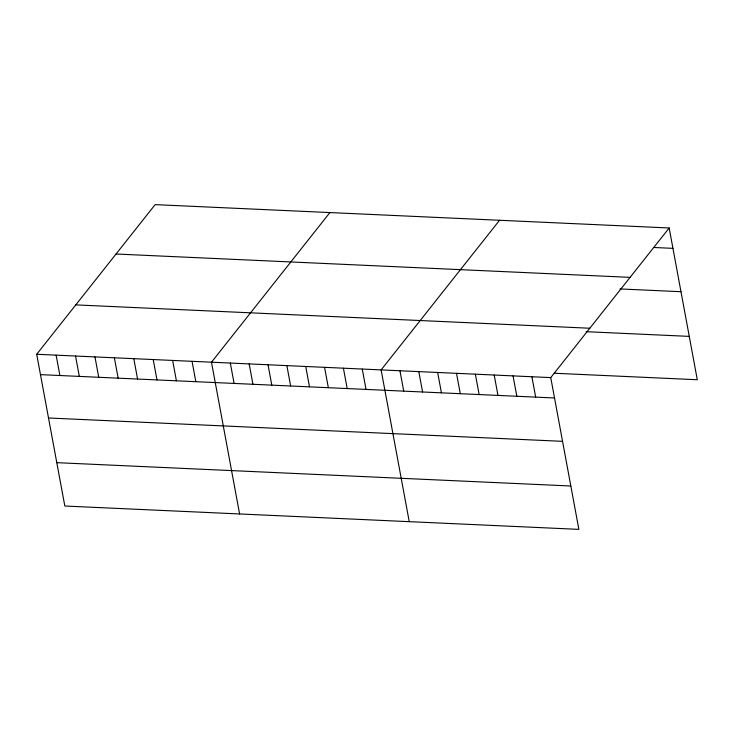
<?xml version="1.0" encoding="UTF-8"?>
<svg xmlns="http://www.w3.org/2000/svg" width="734" height="734" viewBox="0 0 734 734"><rect width="100%" height="100%" fill="white"/><g stroke="black" fill="none" stroke-linecap="round" stroke-linejoin="round"><path stroke-width="1.1" d="M669.169 227.98L550.748 377.606L578.869 529.37L64.831 506.02L36.7 354.265L155.131 204.63L669.169 227.98L697.3 379.735L554.271 373.239M329.905 212.576L211.475 362.201L239.605 513.956M499.542 220.273L381.111 369.908L409.242 521.663M654.104 247.496L672.95 248.349M116.045 254.01L630.093 277.36M620.001 288.939L680.987 291.71M75.776 304.885L589.824 328.236M586.154 331.695L689.263 336.383M36.7 354.265L550.748 377.606M40.471 374.634L554.519 397.975M48.508 417.985L562.556 441.336M56.793 462.659L570.841 486.009M531.902 376.753L535.673 397.122M513.048 375.9L516.828 396.268M494.202 375.037L497.973 395.415M475.357 374.184L479.128 394.553M456.502 373.331L460.282 393.699M437.657 372.468L441.428 392.846M418.811 371.615L422.582 391.984M399.957 370.762L403.737 391.13M362.266 369.046L366.037 389.415M343.411 368.193L347.191 388.561M324.566 367.339L328.346 387.708M305.72 366.477L309.491 386.846M286.866 365.624L290.646 385.992M268.02 364.77L271.8 385.139M249.175 363.908L252.946 384.286M230.32 363.055L234.1 383.423M192.06 361.321L195.831 381.689M172.637 360.44L176.408 380.808M153.213 359.55L156.993 379.928M133.799 358.669L137.57 379.038M114.376 357.788L118.156 378.157M94.961 356.907L98.732 377.276M75.538 356.027L79.318 376.395M56.123 355.146L59.894 375.514"/></g></svg>
